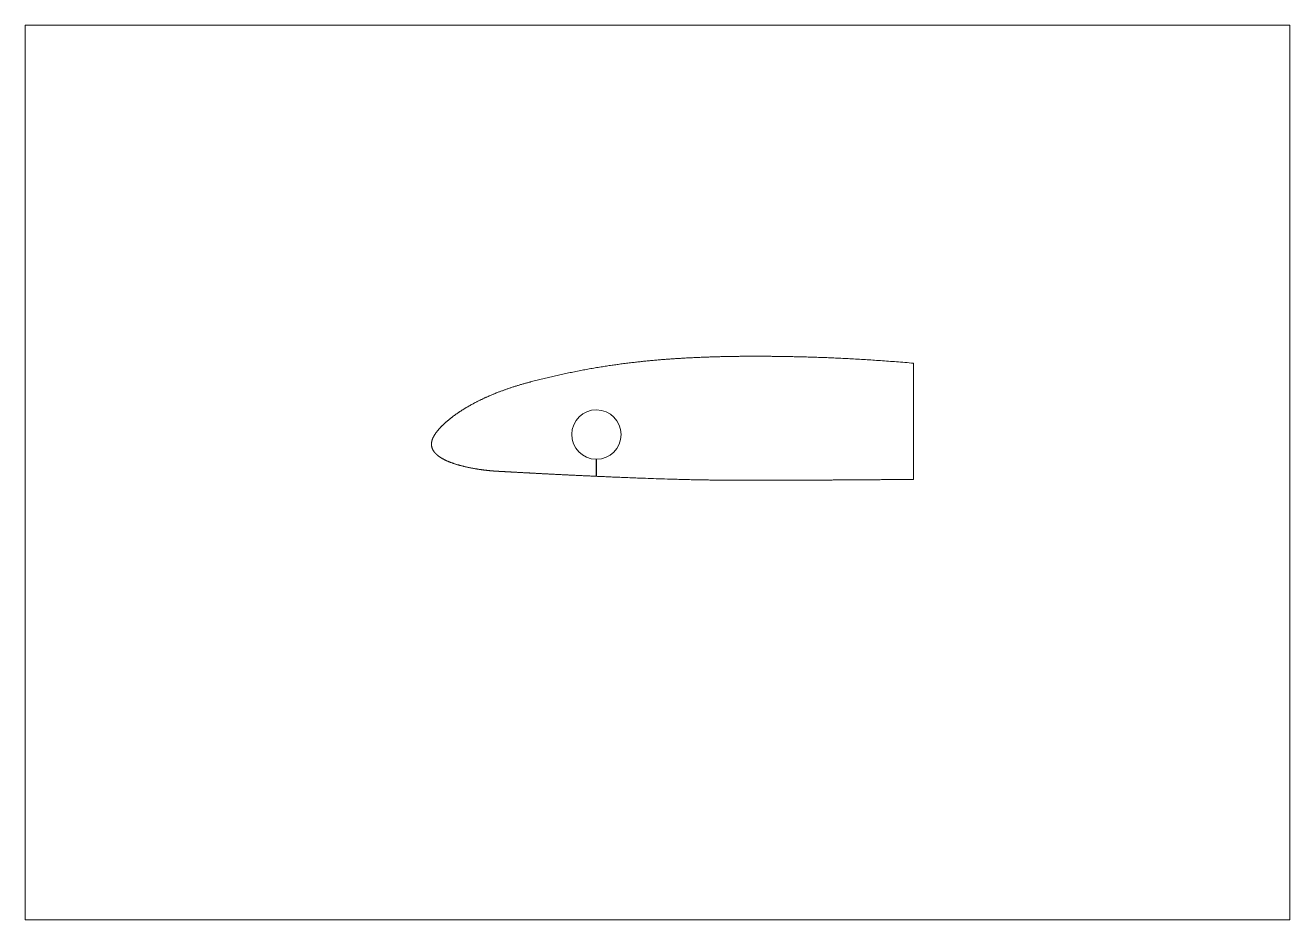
# Paper-space layout 'Sheet' of a CAD drawing. Header units: millimetres. Extents: x 0 to 420, y 0 to 297.
# The model-space entities are those that its viewports show. They can reach past a viewport. Long polylines and large blocks are cut down to what shows.
import ezdxf

# ---------------------------------------------------------------- set-up
doc = ezdxf.new("R2010")
doc.units = ezdxf.units.MM
doc.layers.add('Geometries', color=7, linetype='Continuous')

msp = doc.modelspace()

# ---------------------------------------------------------------- linework, layer by layer
at = {"layer": 'Geometries', "linetype": 'Continuous', "lineweight": 13}
for p, q in [((295.08, 184.79), (295.08, 146.22)), ((189.62, 152.9), (189.62, 147.24)), ((189.72, 147.24), (189.72, 152.9))]:
    msp.add_line(p, q, dxfattribs=at)
at = {"layer": 'Geometries', "linetype": 'Continuous', "lineweight": 13, "flags": 128}
for points in [[(295.08, 184.79), (294.36, 184.86), (293.63, 184.92), (292.91, 184.98), (292.18, 185.03), (291.46, 185.09), (290.74, 185.15), (290.02, 185.21), (289.35, 185.26), (288.69, 185.31), (288.03, 185.36), (287.37, 185.41), (286.71, 185.45), (286.06, 185.5), (285.4, 185.55), (284.74, 185.6), (284.09, 185.64), (283.43, 185.69), (282.77, 185.73), (282.12, 185.78), (281.5, 185.82), (280.89, 185.86), (280.27, 185.9), (279.66, 185.94), (279.05, 185.97), (278.4, 186.01), (277.75, 186.05), (277.1, 186.09), (276.45, 186.13), (275.8, 186.17), (275.16, 186.2), (274.55, 186.24), (273.94, 186.27), (273.33, 186.3), (272.73, 186.34), (272.12, 186.37), (271.52, 186.4), (270.91, 186.43), (270.31, 186.46), (269.71, 186.48), (269.11, 186.51), (268.52, 186.54), (267.93, 186.57), (267.34, 186.59), (266.75, 186.62), (266.21, 186.64), (265.66, 186.66), (265.12, 186.68), (264.58, 186.7), (264.04, 186.72), (263.5, 186.74), (262.96, 186.76), (262.37, 186.78), (261.78, 186.8), (261.19, 186.82), (260.6, 186.83), (260.01, 186.85), (259.46, 186.87), (258.92, 186.88), (258.37, 186.9), (258.01, 186.9), (257.65, 186.91), (257.49, 186.92), (257.37, 186.92), (256.99, 186.93), (256.61, 186.94), (256.23, 186.94), (255.8, 186.95), (255.37, 186.96), (254.94, 186.97), (254.52, 186.98), (254.09, 186.99), (253.67, 187), (253.27, 187), (252.88, 187.01), (252.48, 187.02), (252.08, 187.02), (251.69, 187.03), (251.29, 187.03), (250.9, 187.04), (250.5, 187.05), (250.11, 187.05), (249.71, 187.06), (249.32, 187.06), (248.93, 187.06), (248.54, 187.07), (248.13, 187.07), (247.72, 187.08), (247.32, 187.08), (246.91, 187.08), (246.51, 187.09), (246.1, 187.09), (245.7, 187.09), (245.3, 187.09), (244.9, 187.1), (244.5, 187.1), (244.11, 187.1), (243.71, 187.1), (243.34, 187.1), (242.97, 187.1), (242.6, 187.1), (242.23, 187.1), (241.86, 187.1), (241.47, 187.1), (241.08, 187.1), (240.69, 187.1), (240.3, 187.1), (239.92, 187.09), (239.53, 187.09), (239.17, 187.09), (238.81, 187.09), (238.45, 187.09), (238.09, 187.08), (237.73, 187.08), (237.37, 187.08), (237.01, 187.07), (236.66, 187.07), (236.3, 187.06), (235.95, 187.06), (235.6, 187.05), (235.26, 187.05), (234.91, 187.04), (234.56, 187.04), (234.16, 187.03), (233.76, 187.03), (233.35, 187.02), (232.95, 187.01), (232.55, 187), (232.15, 186.99), (231.75, 186.99), (231.39, 186.98), (231.02, 186.97), (230.66, 186.96), (230.3, 186.95), (229.94, 186.94), (229.58, 186.93), (229.22, 186.92), (228.86, 186.91), (228.5, 186.9), (228.15, 186.89), (227.79, 186.88), (227.43, 186.87), (227.02, 186.85), (226.6, 186.84), (226.19, 186.82), (225.77, 186.81), (225.35, 186.79), (224.93, 186.78), (224.52, 186.76), (224.1, 186.74), (223.68, 186.72), (223.28, 186.71), (222.87, 186.69), (222.47, 186.67), (222.06, 186.65), (221.65, 186.63), (221.24, 186.61), (220.83, 186.59), (220.42, 186.57), (220.02, 186.55), (219.61, 186.53), (219.21, 186.5), (218.8, 186.48), (218.4, 186.46), (218, 186.43), (217.6, 186.41), (217.2, 186.39), (216.81, 186.36), (216.42, 186.34), (216.03, 186.31), (215.65, 186.29), (215.25, 186.26), (214.86, 186.23), (214.47, 186.2), (214.07, 186.18), (213.68, 186.15), (213.29, 186.12), (212.9, 186.09), (212.52, 186.06), (212.13, 186.03), (211.74, 186), (211.36, 185.97), (210.97, 185.94), (210.59, 185.9), (210.2, 185.87), (209.78, 185.84), (209.37, 185.8), (208.95, 185.76), (208.53, 185.72), (208.11, 185.69), (207.71, 185.65), (207.31, 185.61), (206.92, 185.57), (206.52, 185.53), (206.12, 185.49), (205.73, 185.45), (205.36, 185.42), (204.98, 185.38), (204.61, 185.34), (204.24, 185.3), (203.87, 185.26), (203.46, 185.21), (203.05, 185.17), (202.64, 185.12), (202.23, 185.07), (201.83, 185.03), (201.42, 184.98), (201.01, 184.93), (200.61, 184.88), (200.15, 184.82), (199.68, 184.77), (199.22, 184.71), (198.76, 184.65), (198.3, 184.59), (197.85, 184.53), (197.39, 184.47), (196.97, 184.41), (196.55, 184.35), (196.14, 184.29), (195.72, 184.24), (195.31, 184.18), (194.89, 184.12), (194.44, 184.05), (193.99, 183.98), (193.54, 183.92), (193.09, 183.85), (192.64, 183.78), (192.19, 183.71), (191.75, 183.64), (191.25, 183.56), (190.76, 183.48), (190.27, 183.4), (189.79, 183.32), (189.3, 183.23), (188.81, 183.15), (188.32, 183.07), (187.84, 182.98), (187.35, 182.89), (186.86, 182.81), (186.39, 182.72), (185.91, 182.63), (185.44, 182.54), (184.96, 182.46), (184.45, 182.36), (183.94, 182.26), (183.43, 182.16), (182.92, 182.06), (182.41, 181.96), (181.9, 181.85), (181.42, 181.76), (180.94, 181.66), (180.46, 181.56), (179.98, 181.46), (179.5, 181.36), (179.02, 181.25), (178.54, 181.15), (178.06, 181.04), (177.58, 180.94), (177.1, 180.83), (176.63, 180.73), (176.16, 180.62), (175.69, 180.51), (175.22, 180.4), (174.74, 180.29), (174.26, 180.18), (173.78, 180.07), (173.3, 179.95), (172.83, 179.84), (172.36, 179.72), (171.88, 179.61), (171.41, 179.49), (170.94, 179.38), (170.47, 179.26), (170, 179.14), (169.53, 179.02), (169.05, 178.9), (168.64, 178.79), (168.22, 178.68), (167.86, 178.59), (167.69, 178.55), (167.62, 178.53), (167.59, 178.52), (167.59, 178.52), (167.58, 178.52), (167.58, 178.52), (167.58, 178.51), (167.57, 178.51), (167.57, 178.51), (167.32, 178.45), (167.07, 178.38), (166.83, 178.32), (166.58, 178.25), (166.34, 178.18), (166.1, 178.12), (165.85, 178.05), (165.59, 177.97), (165.33, 177.9), (165.06, 177.82), (164.8, 177.75), (164.54, 177.67), (164.28, 177.6), (164.03, 177.52), (163.77, 177.44), (163.52, 177.36), (163.26, 177.29), (163.01, 177.21), (162.77, 177.13), (162.52, 177.05), (162.28, 176.98), (162.03, 176.9), (161.78, 176.82), (161.54, 176.73), (161.29, 176.65), (161.05, 176.57), (160.81, 176.49), (160.57, 176.41), (160.34, 176.33), (160.11, 176.25), (159.87, 176.17), (159.63, 176.08), (159.4, 176), (159.16, 175.92), (158.93, 175.83), (158.7, 175.75), (158.47, 175.66), (158.24, 175.58), (158.01, 175.49), (157.78, 175.41), (157.56, 175.32), (157.33, 175.24), (157.11, 175.15), (156.9, 175.07), (156.68, 174.98), (156.46, 174.9), (156.24, 174.81), (156.03, 174.72), (155.81, 174.64), (155.59, 174.55), (155.38, 174.46), (155.17, 174.37), (154.95, 174.28), (154.74, 174.19), (154.53, 174.1), (154.33, 174.01), (154.12, 173.92), (153.91, 173.84), (153.71, 173.75), (153.5, 173.66), (153.32, 173.57), (153.13, 173.49), (152.95, 173.41), (152.77, 173.32), (152.58, 173.24), (152.4, 173.16), (152.21, 173.07), (152.01, 172.97), (151.82, 172.88), (151.63, 172.79), (151.44, 172.7), (151.25, 172.61), (151.06, 172.52), (150.88, 172.43), (150.7, 172.34), (150.51, 172.25), (150.33, 172.15), (150.14, 172.06), (149.96, 171.97), (149.78, 171.88), (149.6, 171.78), (149.42, 171.69), (149.24, 171.6), (149.07, 171.5), (148.89, 171.41), (148.72, 171.32), (148.54, 171.22), (148.37, 171.13), (148.2, 171.04), (148.04, 170.95), (147.89, 170.86), (147.74, 170.78), (147.58, 170.69), (147.43, 170.61), (147.28, 170.52), (147.12, 170.43), (146.95, 170.33), (146.79, 170.24), (146.63, 170.14), (146.47, 170.05), (146.32, 169.95), (146.16, 169.86), (146.02, 169.77), (145.87, 169.69), (145.73, 169.6), (145.59, 169.52), (145.46, 169.43), (145.32, 169.34), (145.18, 169.26), (145.04, 169.17), (144.91, 169.08), (144.77, 169), (144.64, 168.91), (144.51, 168.83), (144.39, 168.75), (144.26, 168.66), (144.14, 168.58), (144.02, 168.5), (143.9, 168.42), (143.75, 168.32), (143.61, 168.22), (143.46, 168.12), (143.32, 168.02), (143.18, 167.93), (143.04, 167.83), (142.91, 167.73), (142.78, 167.64), (142.65, 167.55), (142.52, 167.46), (142.39, 167.36), (142.27, 167.27), (142.14, 167.18), (142.02, 167.09), (141.9, 166.99), (141.78, 166.9), (141.66, 166.81), (141.54, 166.72), (141.43, 166.63), (141.31, 166.54), (141.2, 166.45), (141.08, 166.36), (140.97, 166.27), (140.86, 166.18), (140.75, 166.09), (140.64, 166), (140.53, 165.91), (140.42, 165.82), (140.32, 165.73), (140.21, 165.64), (140.11, 165.55), (140, 165.46), (139.9, 165.37), (139.8, 165.28), (139.7, 165.19), (139.6, 165.11), (139.5, 165.02), (139.4, 164.93), (139.31, 164.84), (139.21, 164.75), (139.12, 164.67), (139.03, 164.58), (138.94, 164.49), (138.85, 164.41), (138.76, 164.32), (138.67, 164.24), (138.58, 164.15), (138.49, 164.06), (138.41, 163.98), (138.32, 163.89), (138.24, 163.81), (138.16, 163.72), (138.08, 163.64), (138, 163.55), (137.92, 163.47), (137.84, 163.39), (137.76, 163.3), (137.69, 163.22), (137.61, 163.14), (137.54, 163.06), (137.48, 162.99), (137.41, 162.91), (137.35, 162.84), (137.28, 162.76), (137.22, 162.69), (137.15, 162.61), (137.08, 162.53), (137.02, 162.45), (136.95, 162.37), (136.89, 162.29), (136.83, 162.21), (136.77, 162.13), (136.71, 162.06), (136.65, 161.98), (136.59, 161.9), (136.53, 161.83), (136.48, 161.75), (136.42, 161.67), (136.37, 161.6), (136.31, 161.52), (136.26, 161.45), (136.21, 161.37), (136.16, 161.3), (136.11, 161.22), (136.06, 161.15), (136.01, 161.08), (135.97, 161), (135.92, 160.93), (135.88, 160.87), (135.84, 160.8), (135.8, 160.73), (135.77, 160.67), (135.73, 160.61), (135.69, 160.54), (135.66, 160.47), (135.62, 160.4), (135.58, 160.34), (135.55, 160.27), (135.51, 160.2), (135.48, 160.13), (135.45, 160.07), (135.42, 160.01), (135.39, 159.95), (135.36, 159.89), (135.34, 159.83), (135.31, 159.77), (135.29, 159.71), (135.27, 159.65), (135.24, 159.59), (135.22, 159.54), (135.2, 159.48), (135.18, 159.42), (135.16, 159.37), (135.14, 159.32), (135.13, 159.26), (135.11, 159.21), (135.1, 159.16), (135.08, 159.11)], [(135.08, 159.11), (135.06, 159.04), (135.05, 158.97), (135.03, 158.89), (135.01, 158.82), (135, 158.75), (134.99, 158.68), (134.97, 158.61), (134.96, 158.54), (134.95, 158.48), (134.95, 158.41), (134.94, 158.35), (134.93, 158.29), (134.93, 158.22), (134.92, 158.16), (134.92, 158.1), (134.92, 158.03), (134.92, 157.97), (134.92, 157.91), (134.92, 157.85), (134.92, 157.79), (134.92, 157.73), (134.92, 157.68), (134.93, 157.62), (134.93, 157.56), (134.94, 157.5), (134.95, 157.44), (134.95, 157.38), (134.96, 157.32), (134.97, 157.26), (134.98, 157.2), (134.99, 157.13), (135.01, 157.07), (135.02, 157), (135.04, 156.93), (135.06, 156.87), (135.08, 156.81), (135.09, 156.75), (135.11, 156.69), (135.13, 156.63), (135.15, 156.57), (135.17, 156.51), (135.2, 156.45), (135.22, 156.39), (135.25, 156.33), (135.27, 156.27), (135.3, 156.21), (135.33, 156.15), (135.36, 156.1), (135.39, 156.04), (135.42, 155.97), (135.46, 155.91), (135.5, 155.85), (135.53, 155.78), (135.57, 155.72), (135.61, 155.66), (135.65, 155.6), (135.69, 155.54), (135.74, 155.47), (135.78, 155.41), (135.83, 155.35), (135.87, 155.3), (135.92, 155.24), (135.96, 155.18), (136.01, 155.12), (136.06, 155.06), (136.11, 155), (136.17, 154.94), (136.22, 154.89), (136.27, 154.83), (136.33, 154.77), (136.38, 154.72), (136.44, 154.66), (136.49, 154.61), (136.55, 154.55), (136.61, 154.5), (136.67, 154.44), (136.73, 154.39), (136.8, 154.33), (136.86, 154.28), (136.93, 154.22), (136.99, 154.17), (137.06, 154.11), (137.13, 154.06), (137.19, 154.01), (137.26, 153.96), (137.33, 153.9), (137.41, 153.85), (137.49, 153.79), (137.57, 153.73), (137.65, 153.68), (137.74, 153.62), (137.82, 153.56), (137.9, 153.51), (137.99, 153.45), (138.07, 153.4), (138.16, 153.35), (138.25, 153.29), (138.33, 153.24), (138.42, 153.19), (138.51, 153.14), (138.6, 153.09), (138.69, 153.04), (138.79, 152.99), (138.88, 152.93), (138.98, 152.88), (139.07, 152.84), (139.16, 152.79), (139.26, 152.74), (139.35, 152.69), (139.47, 152.63), (139.58, 152.58), (139.7, 152.52), (139.82, 152.47), (139.94, 152.41), (140.06, 152.36), (140.19, 152.3), (140.32, 152.24), (140.46, 152.19), (140.59, 152.13), (140.73, 152.07), (140.86, 152.02), (141, 151.96), (141.13, 151.92), (141.25, 151.87), (141.38, 151.82), (141.51, 151.77), (141.64, 151.72), (141.77, 151.67), (141.93, 151.62), (142.09, 151.56), (142.25, 151.51), (142.4, 151.46), (142.57, 151.4), (142.72, 151.35), (142.88, 151.3), (143.04, 151.25), (143.2, 151.2), (143.37, 151.15), (143.54, 151.1), (143.7, 151.05), (143.87, 151), (144.04, 150.95), (144.21, 150.91), (144.37, 150.86), (144.54, 150.82), (144.71, 150.77), (144.91, 150.72), (145.11, 150.67), (145.31, 150.62), (145.51, 150.57), (145.71, 150.52), (145.91, 150.47), (146.15, 150.42), (146.39, 150.36), (146.63, 150.31), (146.87, 150.25), (147.11, 150.2), (147.3, 150.16), (147.49, 150.12), (147.68, 150.09), (147.87, 150.05), (148.05, 150.01), (148.25, 149.97), (148.45, 149.94), (148.65, 149.9), (148.84, 149.86), (149.04, 149.83), (149.24, 149.79), (149.42, 149.76), (149.6, 149.73), (149.78, 149.7), (149.96, 149.67), (150.14, 149.64), (150.29, 149.62), (150.44, 149.59), (150.59, 149.57), (150.74, 149.55), (150.88, 149.53), (151.03, 149.51), (151.17, 149.49), (151.3, 149.47), (151.44, 149.45), (151.57, 149.43), (151.7, 149.41), (151.84, 149.39), (151.97, 149.37), (152.1, 149.36), (152.23, 149.34), (152.36, 149.32), (152.49, 149.31), (152.62, 149.29), (152.75, 149.27), (152.86, 149.26), (152.97, 149.25), (153.09, 149.23), (153.2, 149.22), (153.31, 149.21), (153.42, 149.2), (153.52, 149.18), (153.63, 149.17), (153.74, 149.16), (153.84, 149.15), (153.94, 149.14), (154.05, 149.13), (154.15, 149.12), (154.25, 149.11), (154.34, 149.1), (154.43, 149.09), (154.52, 149.08), (154.61, 149.07), (154.7, 149.06), (154.78, 149.06), (154.87, 149.05), (154.95, 149.04), (155.03, 149.04), (155.1, 149.03), (155.18, 149.02), (155.26, 149.02), (155.34, 149.01), (155.41, 149), (155.49, 149), (155.56, 148.99), (155.64, 148.99), (155.71, 148.98), (155.79, 148.97), (155.86, 148.97), (155.93, 148.96), (156, 148.96), (156.07, 148.95), (156.13, 148.95), (156.2, 148.95), (156.26, 148.94), (156.32, 148.94), (156.37, 148.94), (156.43, 148.93), (156.46, 148.93), (156.5, 148.93), (156.53, 148.93), (156.54, 148.93), (156.54, 148.93), (156.54, 148.93), (156.54, 148.93), (156.55, 148.93), (156.55, 148.93), (156.55, 148.93), (156.55, 148.93), (156.55, 148.93), (156.61, 148.92), (156.67, 148.92), (156.73, 148.92), (156.79, 148.91), (156.85, 148.91), (156.92, 148.91), (156.98, 148.9), (157.05, 148.9), (157.13, 148.9), (157.2, 148.89), (157.28, 148.89), (157.35, 148.88), (157.43, 148.88), (157.51, 148.87), (157.59, 148.87), (157.67, 148.87), (157.75, 148.86), (157.84, 148.86), (157.92, 148.85), (158, 148.85), (158.09, 148.84), (158.18, 148.84), (158.27, 148.83), (158.36, 148.83), (158.45, 148.82), (158.54, 148.82), (158.63, 148.81), (158.73, 148.81), (158.82, 148.8), (158.92, 148.8), (159.02, 148.79), (159.12, 148.79), (159.22, 148.78), (159.32, 148.78), (159.42, 148.77), (159.53, 148.76), (159.63, 148.76), (159.74, 148.75), (159.84, 148.75), (159.95, 148.74), (160.06, 148.74), (160.17, 148.73), (160.28, 148.72), (160.39, 148.72), (160.5, 148.71), (160.61, 148.7), (160.73, 148.7), (160.85, 148.69), (160.96, 148.69), (161.08, 148.68), (161.2, 148.67), (161.32, 148.67), (161.44, 148.66), (161.57, 148.65), (161.69, 148.65), (161.81, 148.64), (161.94, 148.63), (162.07, 148.63), (162.2, 148.62), (162.32, 148.61), (162.47, 148.6), (162.61, 148.6), (162.76, 148.59), (162.9, 148.58), (163.05, 148.57), (163.18, 148.56), (163.32, 148.56), (163.46, 148.55), (163.59, 148.54), (163.73, 148.53), (163.87, 148.53), (164.01, 148.52), (164.15, 148.51), (164.28, 148.5), (164.45, 148.5), (164.62, 148.49), (164.79, 148.48), (164.96, 148.47), (165.13, 148.46), (165.31, 148.45), (165.48, 148.44), (165.66, 148.43), (165.83, 148.42), (166.01, 148.41), (166.19, 148.4), (166.37, 148.39), (166.54, 148.38), (166.72, 148.37), (166.89, 148.36), (167.06, 148.35), (167.24, 148.35), (167.43, 148.34), (167.62, 148.33), (167.81, 148.32), (168, 148.31), (168.19, 148.29), (168.38, 148.28), (168.56, 148.27), (168.75, 148.27), (168.93, 148.26), (169.12, 148.25), (169.3, 148.24), (169.49, 148.23), (169.68, 148.22), (169.87, 148.21), (170.06, 148.2), (170.25, 148.19), (170.44, 148.18), (170.63, 148.17), (170.82, 148.16), (171.01, 148.15), (171.24, 148.13), (171.47, 148.12), (171.7, 148.11), (171.93, 148.1), (172.16, 148.09), (172.39, 148.07), (172.62, 148.06), (172.84, 148.05), (173.05, 148.04), (173.27, 148.03), (173.49, 148.02), (173.71, 148.01), (173.93, 148), (174.15, 147.98), (174.37, 147.97), (174.59, 147.96), (174.82, 147.95), (175.04, 147.94), (175.27, 147.93), (175.53, 147.91), (175.8, 147.9), (176.07, 147.89), (176.34, 147.87), (176.62, 147.86), (176.89, 147.84), (177.17, 147.83), (177.45, 147.82), (177.73, 147.8), (178.01, 147.79), (178.29, 147.78), (178.57, 147.76), (178.85, 147.75), (179.14, 147.73), (179.42, 147.72), (179.71, 147.71), (180, 147.69), (180.3, 147.68), (180.59, 147.66), (180.88, 147.65), (181.18, 147.63), (181.47, 147.62), (181.77, 147.61), (182.07, 147.59), (182.36, 147.58), (182.66, 147.56), (182.95, 147.55), (183.25, 147.53), (183.54, 147.52), (183.9, 147.5), (184.25, 147.49), (184.61, 147.47), (184.97, 147.45), (185.33, 147.44), (185.69, 147.42), (186.05, 147.4), (186.41, 147.39), (186.78, 147.37), (187.14, 147.35), (187.51, 147.34), (187.87, 147.32), (188.22, 147.3), (188.57, 147.29), (188.92, 147.27), (189.27, 147.26), (189.62, 147.24)], [(189.72, 147.24), (190.09, 147.22), (190.46, 147.2), (190.83, 147.19), (191.2, 147.17), (191.57, 147.15), (191.95, 147.14), (192.39, 147.12), (192.83, 147.1), (193.28, 147.08), (193.72, 147.06), (194.18, 147.04), (194.63, 147.02), (195.09, 147), (195.55, 146.98), (196.01, 146.96), (196.47, 146.95), (196.93, 146.93), (197.47, 146.9), (198.01, 146.88), (198.55, 146.86), (199.09, 146.84), (199.63, 146.82), (200.17, 146.8), (200.82, 146.77), (201.46, 146.75), (202.1, 146.72), (202.75, 146.7), (203.41, 146.67), (204.06, 146.65), (204.72, 146.62), (205.38, 146.6), (206.04, 146.58), (206.91, 146.55), (207.77, 146.52), (208.64, 146.49), (209.57, 146.45), (210.5, 146.42), (211.43, 146.39), (212.35, 146.36), (213.28, 146.34), (213.94, 146.32), (214.6, 146.3), (215.26, 146.28), (215.92, 146.26), (216.57, 146.24), (217.09, 146.23), (217.61, 146.21), (218.12, 146.2), (218.63, 146.19), (219.15, 146.17), (219.66, 146.16), (220.17, 146.15), (220.68, 146.13), (221.19, 146.12), (221.7, 146.11), (222.2, 146.1), (222.7, 146.09), (223.19, 146.08), (223.69, 146.07), (224.11, 146.06), (224.53, 146.05), (224.94, 146.04), (225.36, 146.03), (225.78, 146.03), (226.19, 146.02), (226.58, 146.01), (226.97, 146.01), (227.36, 146), (227.75, 145.99), (228.14, 145.99), (228.52, 145.98), (228.91, 145.97), (229.29, 145.97), (229.68, 145.96), (230.06, 145.96), (230.34, 145.96), (230.62, 145.95), (230.89, 145.95), (231.26, 145.94), (231.42, 145.94), (231.49, 145.94), (231.52, 145.94), (231.53, 145.94), (231.53, 145.94), (231.54, 145.94), (231.54, 145.94), (231.54, 145.94), (231.55, 145.94), (231.66, 145.94), (231.78, 145.94), (231.9, 145.94), (232.02, 145.94), (232.14, 145.94), (232.25, 145.93), (232.37, 145.93), (232.49, 145.93), (232.61, 145.93), (232.76, 145.93), (232.9, 145.93), (233.05, 145.93), (233.2, 145.93), (233.35, 145.93), (233.5, 145.92), (233.65, 145.92), (233.8, 145.92), (233.96, 145.92), (234.11, 145.92), (234.27, 145.92), (234.43, 145.92), (234.58, 145.92), (234.73, 145.92), (234.88, 145.92), (235.03, 145.91), (235.19, 145.91), (235.35, 145.91), (235.52, 145.91), (235.69, 145.91), (235.85, 145.91), (236.02, 145.91), (236.19, 145.91), (236.35, 145.91), (236.52, 145.91), (236.68, 145.91), (236.85, 145.91), (237.01, 145.91), (237.18, 145.91), (237.35, 145.91), (237.51, 145.91), (237.68, 145.9), (237.86, 145.9), (238.02, 145.9), (238.19, 145.9), (238.36, 145.9), (238.54, 145.9), (238.72, 145.9), (238.91, 145.9), (239.1, 145.9), (239.29, 145.9), (239.48, 145.9), (239.67, 145.9), (239.85, 145.9), (240.04, 145.9), (240.22, 145.9), (240.4, 145.9), (240.59, 145.9), (240.78, 145.9), (240.96, 145.9), (241.15, 145.9), (241.34, 145.9), (241.53, 145.9), (241.72, 145.9), (241.91, 145.9), (242.1, 145.9), (242.29, 145.9), (242.48, 145.9), (242.68, 145.9), (242.88, 145.9), (243.08, 145.9), (243.27, 145.9), (243.47, 145.9), (243.67, 145.9), (243.87, 145.9), (244.06, 145.9), (244.3, 145.9), (244.54, 145.9), (244.78, 145.9), (245.02, 145.9), (245.26, 145.9), (245.51, 145.9), (245.73, 145.9), (245.95, 145.9), (246.18, 145.9), (246.4, 145.9), (246.63, 145.9), (246.86, 145.9), (247.07, 145.91), (247.29, 145.91), (247.51, 145.91), (247.72, 145.91), (247.94, 145.91), (248.19, 145.91), (248.43, 145.91), (248.68, 145.91), (248.93, 145.91), (249.18, 145.91), (249.43, 145.91), (249.68, 145.91), (249.93, 145.91), (250.19, 145.91), (250.44, 145.91), (250.7, 145.92), (250.95, 145.92), (251.21, 145.92), (251.47, 145.92), (251.73, 145.92), (251.99, 145.92), (252.26, 145.92), (252.54, 145.92), (252.81, 145.92), (253.09, 145.92), (253.37, 145.93), (253.65, 145.93), (253.92, 145.93), (254.19, 145.93), (254.46, 145.93), (254.73, 145.93), (255, 145.93), (255.27, 145.93), (255.55, 145.93), (255.82, 145.94), (256.11, 145.94), (256.4, 145.94), (256.69, 145.94), (256.98, 145.94), (257.28, 145.94), (257.57, 145.94), (257.86, 145.95), (258.16, 145.95), (258.46, 145.95), (258.76, 145.95), (259.06, 145.95), (259.36, 145.95), (259.64, 145.95), (259.92, 145.96), (260.21, 145.96), (260.5, 145.96), (260.78, 145.96), (261.12, 145.96), (261.45, 145.96), (261.79, 145.97), (262.12, 145.97), (262.46, 145.97), (262.79, 145.97), (263.13, 145.97), (263.46, 145.98), (263.8, 145.98), (264.14, 145.98), (264.49, 145.98), (264.83, 145.98), (265.18, 145.99), (265.53, 145.99), (265.88, 145.99), (266.23, 145.99), (266.58, 146), (266.93, 146), (267.29, 146), (267.64, 146), (268, 146), (268.35, 146.01), (268.71, 146.01), (269.11, 146.01), (269.5, 146.02), (269.9, 146.02), (270.3, 146.02), (270.7, 146.02), (271.06, 146.03), (271.43, 146.03), (271.8, 146.03), (272.16, 146.03), (272.53, 146.04), (272.9, 146.04), (273.27, 146.04), (273.68, 146.04), (274.09, 146.05), (274.5, 146.05), (274.91, 146.05), (275.33, 146.06), (275.74, 146.06), (276.16, 146.06), (276.58, 146.07), (276.99, 146.07), (277.41, 146.07), (277.83, 146.08), (278.24, 146.08), (278.65, 146.08), (279.07, 146.08), (279.52, 146.09), (279.97, 146.09), (280.42, 146.1), (280.88, 146.1), (281.33, 146.1), (281.79, 146.11), (282.22, 146.11), (282.65, 146.11), (283.09, 146.12), (283.52, 146.12), (283.96, 146.12), (284.39, 146.13), (284.83, 146.13), (285.27, 146.13), (285.71, 146.14), (286.15, 146.14), (286.58, 146.15), (287.01, 146.15), (287.45, 146.15), (287.89, 146.16), (288.33, 146.16), (288.78, 146.16), (289.22, 146.17), (289.67, 146.17), (290.12, 146.18), (290.56, 146.18), (291, 146.18), (291.44, 146.19), (291.89, 146.19), (292.42, 146.2), (292.95, 146.2), (293.48, 146.21), (294.01, 146.21), (294.55, 146.21), (295.08, 146.22)]]:
    msp.add_lwpolyline(points, dxfattribs=at)
at = {"layer": 'Geometries', "linetype": 'Continuous', "lineweight": 13}
msp.add_arc((189.72, 161.1), 8.2, 270, 269.3013, dxfattribs=at)

psp = doc.layouts.new('Sheet')

# ---------------------------------------------------------------- viewports
at = {"layer": '0'}
psp.add_viewport(center=(210, 148.5), size=(420, 297), view_center_point=(210, 148.5), view_height=297, dxfattribs=at)

doc.saveas('drawing.dxf')
